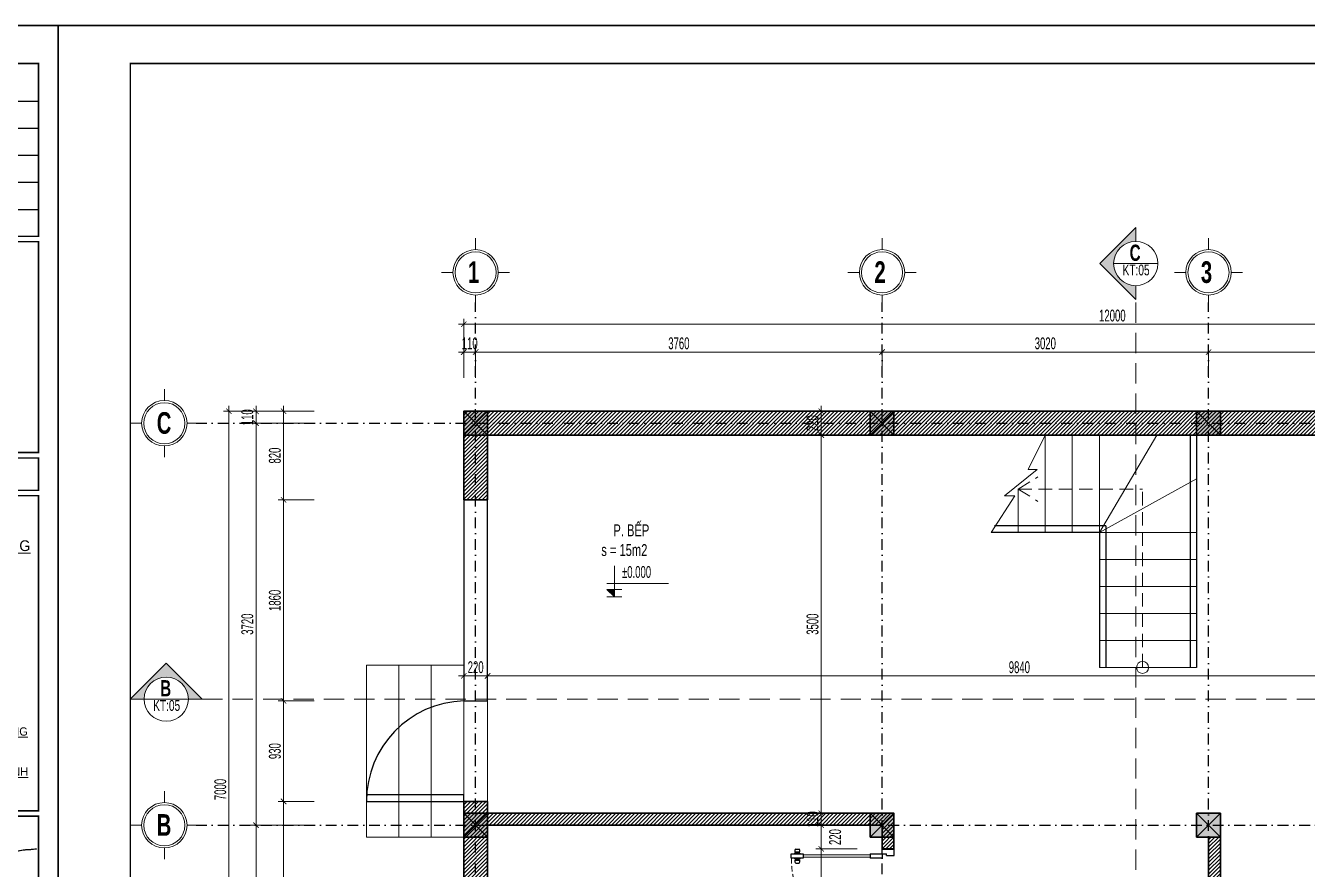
# Model space of a CAD drawing. Header units: inches. Extents: x 274208 to 641690, y -81912 to 129129.
# Drawn here: x 489819 to 501676, y 96259 to 104067 of the extents above; entities that cross this region are included whole.
import ezdxf
from ezdxf.enums import TextEntityAlignment as Align

# ---------------------------------------------------------------- set-up
doc = ezdxf.new("R2010")
doc.units = ezdxf.units.IN
doc.header["$MEASUREMENT"] = 0
doc.header["$PDMODE"] = 3
for name, pattern in [('$1$HIDDEN', [0.375, 0.25, -0.125]), ('DASHDOT', [1, 0.5, -0.25, 0, -0.25]), ('HIDDEN', [0.375, 0.25, -0.125])]:
    doc.linetypes.add(name, pattern=pattern)
for name, color, linetype, lineweight in [('01.Cut', 255, 'Continuous', 35), ('02.Thay', 145, 'Continuous', 20), ('03.Manh', 251, 'Continuous', 13), ('04.Khuat', 250, 'HIDDEN', 18), ('05.Text', 253, 'Continuous', 18), ('06.betong', 2, 'Continuous', 35), ('08.Dim', 156, 'Continuous', 15), ('09.Hatch', 250, 'Continuous', 5), ('11.Khung bo', 32, 'Continuous', 50), ('12.Khung', 36, 'Continuous', 25), ('12.Kinh', 158, 'Continuous', 9), ('DIM', 252, 'Continuous', 20), ('NN_KI HIEU', 22, 'Continuous', 18)]:
    doc.layers.add(name, color=color, linetype=linetype, lineweight=lineweight)
for name, color, linetype in [('07.Cua', 75, 'Continuous'), ('NET VUA', 143, 'Continuous'), ('text', 7, 'Continuous'), ('TRUC', 250, 'DASHDOT')]:
    doc.layers.add(name, color=color, linetype=linetype)
doc.layers.add('Tpl_Bound', color=1, linetype='Continuous', plot=False)
doc.styles.add('AVANTH', font='')
doc.styles.add('AVANTHB', font='')
doc.styles.add('TT5_Text Dim', font='hoatbif.shx', dxfattribs={"width": 0.6})
doc.styles.add('VnAvantH', font='')
doc.styles.get('AVANTH').set_extended_font_data('.VnAvantH')
doc.styles.get('AVANTHB').set_extended_font_data('.VnAvantH', bold=True)
doc.styles.get('VnAvantH').set_extended_font_data('.VnAvantH')
doc.dimstyles.new('TT5_Dim 1-50', dxfattribs={"dimscale": 50, "dimtxt": 2.2, "dimasz": 1, "dimexe": 1, "dimexo": 0.5, "dimgap": 0.5, "dimtad": 1, "dimdec": 0, "dimzin": 0, "dimdsep": 46, "dimtxsty": 'TT5_Text Dim', "dimblk": 'ARCHTICK', "dimcen": 0, "dimdle": 1, "dimclrd": 256, "dimclre": 256, "dimclrt": 1, "dimadec": 0, "dimazin": 0, "dimtfac": 0.015, "dimtdec": 0, "dimtix": 1, "dimtmove": 2, "dimatfit": 3, "dimldrblk": 'DOT', "dimfxl": 1, "dimtolj": 1, "dimtzin": 0, "dimlwd": -1, "dimlwe": -1, "dimarcsym": 1})

# ---------------------------------------------------------------- blocks, each defined once
blk = doc.blocks.new('100')
at = {"layer": '05.Text', "color": 1}
blk.add_arc((1901175, -931477), 3.2, 294.4268, 78.1554, dxfattribs=at)
for points, knots in [([(1899973, -931202), (1899967, -931200), (1899954, -931196), (1899938, -931203), (1899921, -931213), (1899904, -931232), (1899888, -931254), (1899873, -931280), (1899858, -931304), (1899845, -931331), (1899823, -931367), (1899803, -931414), (1899787, -931444), (1899771, -931483), (1899770, -931436), (1899785, -931413), (1899815, -931393), (1899836, -931391), (1899852, -931395), (1899861, -931406), (1899863, -931422), (1899859, -931447), (1899853, -931471), (1899843, -931498), (1899835, -931518), (1899808, -931572), (1899849, -931495), (1899866, -931465), (1899879, -931439), (1899894, -931428), (1899907, -931427), (1899911, -931438), (1899910, -931450), (1899905, -931465), (1899898, -931484), (1899890, -931509), (1899883, -931532), (1899866, -931581), (1899892, -931515), (1899904, -931486), (1899917, -931461), (1899934, -931439), (1899958, -931433), (1899972, -931447), (1899973, -931464), (1899969, -931478), (1899965, -931493), (1899957, -931508), (1899946, -931551), (1899963, -931503), (1899974, -931480), (1899983, -931445), (1900000, -931421), (1900020, -931411), (1900038, -931414), (1900044, -931426), (1900043, -931438), (1900042, -931451), (1900040, -931464), (1900037, -931478), (1900033, -931488), (1900029, -931500), (1900023, -931514), (1900006, -931554), (1900039, -931496), (1900053, -931468), (1900076, -931426), (1900096, -931405), (1900119, -931393), (1900136, -931407), (1900135, -931429), (1900129, -931452), (1900118, -931473), (1900113, -931491), (1900104, -931504), (1900098, -931513), (1900083, -931522), (1900083, -931497), (1900082, -931479), (1900087, -931447), (1900090, -931412), (1900108, -931364), (1900141, -931301), (1900188, -931216), (1900258, -931142), (1900329, -931084), (1900391, -931029), (1900463, -930996), (1900528, -930964), (1900585, -930952), (1900634, -930954), (1900661, -930993), (1900653, -931044), (1900623, -931100), (1900584, -931174), (1900522, -931236), (1900461, -931308), (1900391, -931375), (1900300, -931445), (1900213, -931523), (1900118, -931599), (1900022, -931665), (1899919, -931736), (1899859, -931775), (1899777, -931844), (1899852, -931830), (1899893, -931817), (1899948, -931795), (1900035, -931760), (1900144, -931709), (1900291, -931663), (1900444, -931614), (1900591, -931565), (1900725, -931540), (1900843, -931517), (1900958, -931495), (1901071, -931492), (1901141, -931484), (1901176, -931480)], [0, 0, 0, 0, 19.742736, 37.133711, 51.551109, 77.355177, 111.043228, 134.8749, 168.044937, 195.531963, 223.83206, 296.579604, 334.006538, 354.862187, 374.114917, 422.887411, 452.068937, 474.719362, 486.70833, 499.788035, 516.471079, 533.408581, 573.712401, 591.872122, 617.766461, 649.305708, 711.400313, 744.882204, 779.031282, 791.720508, 801.10504, 810.905666, 823.841208, 837.146436, 855.839349, 886.372303, 913.743024, 937.882632, 993.135332, 1012.578644, 1046.559001, 1074.358066, 1094.38071, 1111.558876, 1125.489315, 1142.037403, 1155.384571, 1170.812574, 1201.849995, 1226.568972, 1266.374313, 1298.841021, 1330.027806, 1350.1848, 1365.448368, 1376.030322, 1387.990701, 1400.504845, 1415.805625, 1427.557431, 1441.212789, 1450.201596, 1464.583471, 1494.495999, 1521.199494, 1587.987784, 1627.792367, 1655.66996, 1679.533207, 1692.164413, 1714.474488, 1740.036894, 1764.968925, 1782.60841, 1796.472323, 1809.830826, 1819.292283, 1836.233739, 1857.253702, 1884.806496, 1928.743175, 1964.457309, 2034.976788, 2144.109914, 2252.814524, 2339.891273, 2418.018128, 2499.388796, 2576.721957, 2632.226097, 2677.858721, 2710.777511, 2760.683591, 2822.385174, 2904.062327, 3008.271093, 3084.765208, 3187.609521, 3297.787944, 3427.826967, 3540.554364, 3658.919114, 3783.110455, 3891.383702, 3938.835148, 3988.246142, 4029.992376, 4088.279873, 4157.519033, 4314.85278, 4446.156677, 4620.795453, 4796.781347, 4910.081883, 5030.401018, 5157.390076, 5260.768552, 5368.159844, 5368.159844, 5368.159844, 5368.159844]), ([(1899807, -931830), (1899808, -931830), (1899809, -931830), (1899811, -931830), (1899812, -931830), (1899815, -931830), (1899816, -931830), (1899821, -931829), (1899824, -931829), (1899831, -931827), (1899835, -931827), (1899842, -931825), (1899845, -931825), (1899855, -931822), (1899860, -931821), (1899870, -931818), (1899875, -931816), (1899882, -931814), (1899884, -931813), (1899893, -931810), (1899900, -931807), (1899913, -931802), (1899920, -931800), (1899931, -931795), (1899935, -931793), (1899943, -931790), (1899946, -931789), (1899953, -931786), (1899956, -931785), (1899966, -931781), (1899972, -931778), (1899985, -931773), (1899991, -931771), (1900002, -931766), (1900006, -931765), (1900015, -931761), (1900019, -931759), (1900032, -931754), (1900040, -931750), (1900066, -931739), (1900083, -931731), (1900108, -931721), (1900116, -931717), (1900131, -931711), (1900137, -931709), (1900149, -931704), (1900154, -931702), (1900165, -931698), (1900170, -931696), (1900186, -931691), (1900197, -931687), (1900229, -931676), (1900250, -931670), (1900281, -931660), (1900290, -931657), (1900310, -931651), (1900319, -931647), (1900348, -931638), (1900367, -931632), (1900397, -931622), (1900407, -931619), (1900427, -931612), (1900437, -931609), (1900456, -931603), (1900465, -931600), (1900494, -931591), (1900513, -931584), (1900541, -931576), (1900550, -931573), (1900570, -931567), (1900581, -931565), (1900597, -931560), (1900603, -931559), (1900622, -931554), (1900634, -931551), (1900659, -931546), (1900671, -931544), (1900692, -931540), (1900701, -931538), (1900716, -931535), (1900723, -931534), (1900737, -931531), (1900744, -931530), (1900765, -931526), (1900779, -931523), (1900801, -931519), (1900809, -931518), (1900825, -931514), (1900833, -931513), (1900855, -931509), (1900870, -931506), (1900892, -931502), (1900900, -931501), (1900923, -931497), (1900939, -931494), (1900958, -931492), (1900962, -931492), (1900971, -931491), (1900975, -931490), (1900987, -931489), (1900995, -931489), (1901020, -931487), (1901037, -931486), (1901058, -931485), (1901063, -931485), (1901074, -931484), (1901080, -931484), (1901093, -931483), (1901099, -931482), (1901118, -931480), (1901130, -931479), (1901154, -931477), (1901165, -931475), (1901176, -931474)], [20.328887, 20.328887, 20.328887, 20.328887, 20.34966, 20.34966, 20.370433, 20.370433, 20.391207, 20.391207, 20.434161, 20.434161, 20.477115, 20.477115, 20.520069, 20.520069, 20.602897, 20.602897, 20.685725, 20.685725, 20.73073, 20.73073, 20.841809, 20.841809, 20.952889, 20.952889, 21.022543, 21.022543, 21.07671, 21.07671, 21.130876, 21.130876, 21.239209, 21.239209, 21.346164, 21.346164, 21.41774, 21.41774, 21.489317, 21.489317, 21.632469, 21.632469, 21.918775, 21.918775, 22.055033, 22.055033, 22.161922, 22.161922, 22.248189, 22.248189, 22.334455, 22.334455, 22.506988, 22.506988, 22.852054, 22.852054, 23.007369, 23.007369, 23.162684, 23.162684, 23.473314, 23.473314, 23.645655, 23.645655, 23.799507, 23.799507, 23.953358, 23.953358, 24.261061, 24.261061, 24.408804, 24.408804, 24.575973, 24.575973, 24.672801, 24.672801, 24.866458, 24.866458, 25.060115, 25.060115, 25.196763, 25.196763, 25.305273, 25.305273, 25.413783, 25.413783, 25.630804, 25.630804, 25.76457, 25.76457, 25.881574, 25.881574, 26.112213, 26.112213, 26.23287, 26.23287, 26.474182, 26.474182, 26.537592, 26.537592, 26.601002, 26.601002, 26.727823, 26.727823, 26.981464, 26.981464, 27.056988, 27.056988, 27.154575, 27.154575, 27.252161, 27.252161, 27.447334, 27.447334, 27.617006, 27.617006, 27.617006, 27.617006])]:
    blk.add_open_spline(points, degree=3, knots=knots, dxfattribs=at)
at = {"layer": '11.Khung bo', "const_width": 26.7}
for points in [[(1860913, -945240), (1860913, -916940), (1896063, -916940), (1896063, -945240)], [(1896213, -920140), (1896213, -916940), (1901213, -916940), (1901213, -920140)], [(1896213, -924140), (1901213, -924140), (1901213, -920240), (1896213, -920240)], [(1896213, -924840), (1901213, -924840), (1901213, -924240), (1896213, -924240)], [(1896213, -930771), (1901213, -930771), (1901213, -924940), (1896213, -924940)], [(1896213, -937871), (1901213, -937871), (1901213, -930871), (1896213, -930871)]]:
    blk.add_lwpolyline(points, close=True, dxfattribs=at)
at = {"layer": '12.Khung'}
for p, q in [((1896213, -917640), (1901213, -917640)), ((1896213, -918140), (1901213, -918140)), ((1896213, -918640), (1901213, -918640)), ((1896213, -919140), (1901213, -919140)), ((1896213, -919640), (1901213, -919640))]:
    blk.add_line(p, q, dxfattribs=at)
at = {"layer": '12.Khung', "color": 1}
blk.add_lwpolyline([(1901579, -945940), (1901579, -916240), (1859580, -916240), (1859580, -945940)], close=True, dxfattribs=at)
at = {"layer": '05.Text', "style": 'VnAvantH'}
for s, height, p in [('%%Uc«ng ty cp thiÕt kÕ vµ thi c«ng', 198, (1898711, -925964)), ('%%U®Þa chØ: sè 15 ngâ 49 - huúnh thóc kh¸ng', 152.46, (1898739, -929380)), ('%%Uvpgd : sè 174 - nguyÔn tu©n - nh©n chÝnh', 152.46, (1898739, -930122))]:
    blk.add_text(s, height=height, dxfattribs=at).set_placement(p, align=Align.CENTER)
blk = doc.blocks.new('\xad3yjrtuktyl')
at = {"layer": '06.betong'}
blk.add_hatch(color=0, dxfattribs=at).paths.add_polyline_path([(-110, -110), (110, -110), (110, 110), (-110, 110)])
at = {"layer": '06.betong', "color": 0}
for p, q in [((-110, 110), (110, -110)), ((-110, -110), (110, 110))]:
    blk.add_line(p, q, dxfattribs=at)
blk.add_lwpolyline([(-110, -110), (110, -110), (110, 110), (-110, 110)], close=True, dxfattribs=at)
blk = doc.blocks.new('CUA D110920')
at = {"layer": '04.Khuat', "ltscale": 200}
blk.add_arc((775005, 2440214), 786, 178.8471, 273.8745, dxfattribs=at)
at = {"layer": '12.Kinh'}
for p, q in [((774948, 2440260), (774328, 2440260)), ((774948, 2440239), (774328, 2440239))]:
    blk.add_line(p, q, dxfattribs=at)
at = {"layer": 'NET VUA'}
for p, q in [((774256, 2440274), (774245, 2440272)), ((774245, 2440272), (774245, 2440269)), ((774251, 2440289), (774297, 2440289)), ((774256, 2440277), (774293, 2440277)), ((774256, 2440277), (774256, 2440274)), ((774258, 2440289), (774258, 2440277)), ((774259, 2440314), (774290, 2440314)), ((774290, 2440289), (774290, 2440277)), ((774293, 2440277), (774293, 2440274)), ((774293, 2440274), (774304, 2440272)), ((774304, 2440272), (774304, 2440269)), ((774328, 2440269), (774328, 2440229)), ((774948, 2440269), (774948, 2440229)), ((775058, 2440269), (775058, 2440314)), ((775058, 2440314), (775168, 2440314)), ((775058, 2440269), (775098, 2440269)), ((775098, 2440254), (775098, 2440269)), ((775098, 2440254), (775168, 2440254)), ((775168, 2440254), (775168, 2440314)), ((774245, 2440227), (774245, 2440229)), ((774256, 2440225), (774245, 2440227)), ((774251, 2440210), (774297, 2440210)), ((774256, 2440222), (774256, 2440225)), ((774256, 2440222), (774293, 2440222)), ((774258, 2440210), (774258, 2440222)), ((774259, 2440184), (774290, 2440184)), ((774290, 2440210), (774290, 2440222)), ((774293, 2440225), (774304, 2440227)), ((774293, 2440222), (774293, 2440225)), ((774304, 2440227), (774304, 2440229)), ((775058, 2439429), (775058, 2439384)), ((775058, 2439429), (775098, 2439429)), ((775098, 2439444), (775168, 2439444)), ((775098, 2439444), (775098, 2439429)), ((775168, 2439444), (775168, 2439384)), ((775058, 2439384), (775168, 2439384))]:
    blk.add_line(p, q, dxfattribs=at)
for points in [[(774328, 2440229), (774218, 2440229), (774218, 2440269), (774328, 2440269)], [(774948, 2440269), (775058, 2440269), (775058, 2440229), (774948, 2440229)]]:
    blk.add_lwpolyline(points, dxfattribs=at)
for centre, start, end in [((774274, 2440296), 130.0176, 196.133), ((774274, 2440296), 343.867, 49.9824), ((774274, 2440203), 163.867, 229.9824), ((774274, 2440203), 310.0176, 16.133)]:
    blk.add_arc(centre, 24, start, end, dxfattribs=at)
blk = doc.blocks.new('_ARCHTICK')
at = {"color": 0, "linetype": 'ByBlock', "const_width": 0.15}
blk.add_lwpolyline([(-0.5, -0.5), (0.5, 0.5)], dxfattribs=at)
blk = doc.blocks.new('*D409')
at = {"layer": '08.Dim', "transparency": 16777216}
for p, q in [((493872, 101046), (493822, 101046)), ((493872, 100806), (493872, 101096)), ((493872, 101046), (493982, 101046)), ((493982, 100806), (493982, 101096)), ((493982, 101046), (494032, 101046))]:
    blk.add_line(p, q, dxfattribs=at)
at = {"layer": 'Defpoints', "color": 0, "transparency": 16777216}
for p in [(493982, 101046), (493872, 100781), (493982, 100781)]:
    blk.add_point(p, dxfattribs=at)
at = {"layer": '08.Dim', "transparency": 16777216, "xscale": 50, "yscale": 50, "zscale": 50}
blk.add_blockref('_ARCHTICK', (493872, 101046), dxfattribs=at)
at = {"layer": '08.Dim', "transparency": 16777216, "xscale": 50, "yscale": 50, "zscale": 50, "rotation": 180}
blk.add_blockref('_ARCHTICK', (493982, 101046), dxfattribs=at)
at = {"layer": '08.Dim', "color": 1, "transparency": 16777216, "insert": (493927, 101126), "char_height": 110, "attachment_point": 5, "style": 'TT5_Text Dim'}
blk.add_mtext('\\A1;110', dxfattribs=at)
blk = doc.blocks.new('_DOT')
at = {"color": 1, "linetype": 'ByBlock'}
blk.add_line((-0.5, 0), (-1, 0), dxfattribs=at)
at = {"color": 1, "linetype": 'ByBlock', "const_width": 0.5}
blk.add_lwpolyline([(-0.25, 0, 1), (0.25, 0, 1)], format="xyb", close=True, dxfattribs=at)
blk = doc.blocks.new('*D410')
at = {"layer": '08.Dim', "transparency": 16777216}
for p, q in [((493932, 101046), (497792, 101046)), ((493982, 100806), (493982, 101096)), ((497742, 100806), (497742, 101096))]:
    blk.add_line(p, q, dxfattribs=at)
at = {"layer": 'Defpoints', "color": 0, "transparency": 16777216}
for p in [(497742, 101046), (493982, 100781), (497742, 100781)]:
    blk.add_point(p, dxfattribs=at)
at = {"layer": '08.Dim', "transparency": 16777216, "xscale": 50, "yscale": 50, "zscale": 50, "rotation": 180}
blk.add_blockref('_ARCHTICK', (493982, 101046), dxfattribs=at)
at = {"layer": '08.Dim', "transparency": 16777216, "xscale": 50, "yscale": 50, "zscale": 50}
blk.add_blockref('_ARCHTICK', (497742, 101046), dxfattribs=at)
at = {"layer": '08.Dim', "color": 1, "transparency": 16777216, "insert": (495862, 101126), "char_height": 110, "attachment_point": 5, "style": 'TT5_Text Dim'}
blk.add_mtext('\\A1;3760', dxfattribs=at)
blk = doc.blocks.new('*D411')
at = {"layer": '08.Dim', "transparency": 16777216}
for p, q in [((497692, 101046), (500812, 101046)), ((497742, 100806), (497742, 101096)), ((500762, 100806), (500762, 101096))]:
    blk.add_line(p, q, dxfattribs=at)
at = {"layer": 'Defpoints', "color": 0, "transparency": 16777216}
for p in [(500762, 101046), (497742, 100781), (500762, 100781)]:
    blk.add_point(p, dxfattribs=at)
at = {"layer": '08.Dim', "transparency": 16777216, "xscale": 50, "yscale": 50, "zscale": 50, "rotation": 180}
blk.add_blockref('_ARCHTICK', (497742, 101046), dxfattribs=at)
at = {"layer": '08.Dim', "transparency": 16777216, "xscale": 50, "yscale": 50, "zscale": 50}
blk.add_blockref('_ARCHTICK', (500762, 101046), dxfattribs=at)
at = {"layer": '08.Dim', "color": 1, "transparency": 16777216, "insert": (499252, 101126), "char_height": 110, "attachment_point": 5, "style": 'TT5_Text Dim'}
blk.add_mtext('\\A1;3020', dxfattribs=at)
blk = doc.blocks.new('*D412')
at = {"layer": '08.Dim', "transparency": 16777216}
for p, q in [((500712, 101046), (505312, 101046)), ((500762, 100806), (500762, 101096)), ((505262, 100806), (505262, 101096))]:
    blk.add_line(p, q, dxfattribs=at)
at = {"layer": 'Defpoints', "color": 0, "transparency": 16777216}
for p in [(505262, 101046), (500762, 100781), (505262, 100781)]:
    blk.add_point(p, dxfattribs=at)
at = {"layer": '08.Dim', "transparency": 16777216, "xscale": 50, "yscale": 50, "zscale": 50, "rotation": 180}
blk.add_blockref('_ARCHTICK', (500762, 101046), dxfattribs=at)
at = {"layer": '08.Dim', "transparency": 16777216, "xscale": 50, "yscale": 50, "zscale": 50}
blk.add_blockref('_ARCHTICK', (505262, 101046), dxfattribs=at)
at = {"layer": '08.Dim', "color": 1, "transparency": 16777216, "insert": (503012, 101126), "char_height": 110, "attachment_point": 5, "style": 'TT5_Text Dim'}
blk.add_mtext('\\A1;4500', dxfattribs=at)
blk = doc.blocks.new('*D414')
at = {"layer": '08.Dim', "transparency": 16777216}
for p, q in [((493822, 101303), (505922, 101303)), ((493872, 100806), (493872, 101353)), ((505872, 100806), (505872, 101353))]:
    blk.add_line(p, q, dxfattribs=at)
at = {"layer": 'Defpoints', "color": 0, "transparency": 16777216}
for p in [(505872, 101303), (493872, 100781), (505872, 100781)]:
    blk.add_point(p, dxfattribs=at)
at = {"layer": '08.Dim', "transparency": 16777216, "xscale": 50, "yscale": 50, "zscale": 50, "rotation": 180}
blk.add_blockref('_ARCHTICK', (493872, 101303), dxfattribs=at)
at = {"layer": '08.Dim', "transparency": 16777216, "xscale": 50, "yscale": 50, "zscale": 50}
blk.add_blockref('_ARCHTICK', (505872, 101303), dxfattribs=at)
at = {"layer": '08.Dim', "color": 1, "transparency": 16777216, "insert": (499872, 101383), "char_height": 110, "attachment_point": 5, "style": 'TT5_Text Dim'}
blk.add_mtext('\\A1;12000', dxfattribs=at)
blk = doc.blocks.new('*D415')
at = {"layer": '08.Dim', "transparency": 16777216}
for p, q in [((492489, 100498), (492155, 100498)), ((492205, 100548), (492205, 99628)), ((492489, 99678), (492155, 99678))]:
    blk.add_line(p, q, dxfattribs=at)
at = {"layer": 'Defpoints', "color": 0, "transparency": 16777216}
for p in [(492514, 100498), (492205, 99678), (492514, 99678)]:
    blk.add_point(p, dxfattribs=at)
at = {"layer": '08.Dim', "transparency": 16777216, "xscale": 50, "yscale": 50, "zscale": 50}
for p, rotation in [((492205, 100498), 90), ((492205, 99678), 270)]:
    blk.add_blockref('_ARCHTICK', p, dxfattribs=dict(at, rotation=rotation))
at = {"layer": '08.Dim', "color": 1, "transparency": 16777216, "insert": (492125, 100088), "char_height": 110, "attachment_point": 5, "rotation": 90, "style": 'TT5_Text Dim'}
blk.add_mtext('\\A1;820', dxfattribs=at)
blk = doc.blocks.new('*D416')
at = {"layer": '08.Dim', "transparency": 16777216}
for p, q in [((492205, 99728), (492205, 97768)), ((492489, 99678), (492155, 99678)), ((492489, 97818), (492155, 97818))]:
    blk.add_line(p, q, dxfattribs=at)
at = {"layer": 'Defpoints', "color": 0, "transparency": 16777216}
for p in [(492514, 99678), (492205, 97818), (492514, 97818)]:
    blk.add_point(p, dxfattribs=at)
at = {"layer": '08.Dim', "transparency": 16777216, "xscale": 50, "yscale": 50, "zscale": 50}
for p, rotation in [((492205, 99678), 90), ((492205, 97818), 270)]:
    blk.add_blockref('_ARCHTICK', p, dxfattribs=dict(at, rotation=rotation))
at = {"layer": '08.Dim', "color": 1, "transparency": 16777216, "insert": (492125, 98748), "char_height": 110, "attachment_point": 5, "rotation": 90, "style": 'TT5_Text Dim'}
blk.add_mtext('\\A1;1860', dxfattribs=at)
blk = doc.blocks.new('*D417')
at = {"layer": '08.Dim', "transparency": 16777216}
for p, q in [((492205, 97868), (492205, 96838)), ((492489, 97818), (492155, 97818)), ((492489, 96888), (492155, 96888))]:
    blk.add_line(p, q, dxfattribs=at)
at = {"layer": 'Defpoints', "color": 0, "transparency": 16777216}
for p in [(492514, 97818), (492205, 96888), (492514, 96888)]:
    blk.add_point(p, dxfattribs=at)
at = {"layer": '08.Dim', "transparency": 16777216, "xscale": 50, "yscale": 50, "zscale": 50}
for p, rotation in [((492205, 97818), 90), ((492205, 96888), 270)]:
    blk.add_blockref('_ARCHTICK', p, dxfattribs=dict(at, rotation=rotation))
at = {"layer": '08.Dim', "color": 1, "transparency": 16777216, "insert": (492125, 97353), "char_height": 110, "attachment_point": 5, "rotation": 90, "style": 'TT5_Text Dim'}
blk.add_mtext('\\A1;930', dxfattribs=at)
blk = doc.blocks.new('*D418')
at = {"layer": '08.Dim', "transparency": 16777216}
for p, q in [((492489, 96888), (492155, 96888)), ((492205, 96938), (492205, 93448)), ((492489, 93498), (492155, 93498))]:
    blk.add_line(p, q, dxfattribs=at)
at = {"layer": 'Defpoints', "color": 0, "transparency": 16777216}
for p in [(492514, 96888), (492205, 93498), (492514, 93498)]:
    blk.add_point(p, dxfattribs=at)
at = {"layer": '08.Dim', "transparency": 16777216, "xscale": 50, "yscale": 50, "zscale": 50}
for p, rotation in [((492205, 96888), 90), ((492205, 93498), 270)]:
    blk.add_blockref('_ARCHTICK', p, dxfattribs=dict(at, rotation=rotation))
at = {"layer": '08.Dim', "color": 1, "transparency": 16777216, "insert": (492125, 95193), "char_height": 110, "attachment_point": 5, "rotation": 90, "style": 'TT5_Text Dim'}
blk.add_mtext('\\A1;3390', dxfattribs=at)
blk = doc.blocks.new('*D419')
at = {"layer": '08.Dim', "transparency": 16777216}
for p, q in [((492489, 100498), (491900, 100498)), ((491950, 100498), (491950, 100548)), ((491950, 100498), (491950, 100388)), ((492489, 100388), (491900, 100388)), ((491950, 100388), (491950, 100338))]:
    blk.add_line(p, q, dxfattribs=at)
at = {"layer": 'Defpoints', "color": 0, "transparency": 16777216}
for p in [(492514, 100498), (491950, 100388), (492514, 100388)]:
    blk.add_point(p, dxfattribs=at)
at = {"layer": '08.Dim', "transparency": 16777216, "xscale": 50, "yscale": 50, "zscale": 50}
for p, rotation in [((491950, 100498), 270), ((491950, 100388), 90)]:
    blk.add_blockref('_ARCHTICK', p, dxfattribs=dict(at, rotation=rotation))
at = {"layer": '08.Dim', "color": 1, "transparency": 16777216, "insert": (491870, 100443), "char_height": 110, "attachment_point": 5, "rotation": 90, "style": 'TT5_Text Dim'}
blk.add_mtext('\\A1;110', dxfattribs=at)
blk = doc.blocks.new('*D420')
at = {"layer": '08.Dim', "transparency": 16777216}
for p, q in [((491950, 100438), (491950, 96618)), ((492489, 100388), (491900, 100388)), ((492489, 96668), (491900, 96668))]:
    blk.add_line(p, q, dxfattribs=at)
at = {"layer": 'Defpoints', "color": 0, "transparency": 16777216}
for p in [(492514, 100388), (491950, 96668), (492514, 96668)]:
    blk.add_point(p, dxfattribs=at)
at = {"layer": '08.Dim', "transparency": 16777216, "xscale": 50, "yscale": 50, "zscale": 50}
for p, rotation in [((491950, 100388), 90), ((491950, 96668), 270)]:
    blk.add_blockref('_ARCHTICK', p, dxfattribs=dict(at, rotation=rotation))
at = {"layer": '08.Dim', "color": 1, "transparency": 16777216, "insert": (491870, 98528), "char_height": 110, "attachment_point": 5, "rotation": 90, "style": 'TT5_Text Dim'}
blk.add_mtext('\\A1;3720', dxfattribs=at)
blk = doc.blocks.new('*D421')
at = {"layer": '08.Dim', "transparency": 16777216}
for p, q in [((492489, 96668), (491900, 96668)), ((491950, 96718), (491950, 93558)), ((492489, 93608), (491900, 93608))]:
    blk.add_line(p, q, dxfattribs=at)
at = {"layer": 'Defpoints', "color": 0, "transparency": 16777216}
for p in [(492514, 96668), (491950, 93608), (492514, 93608)]:
    blk.add_point(p, dxfattribs=at)
at = {"layer": '08.Dim', "transparency": 16777216, "xscale": 50, "yscale": 50, "zscale": 50}
for p, rotation in [((491950, 96668), 90), ((491950, 93608), 270)]:
    blk.add_blockref('_ARCHTICK', p, dxfattribs=dict(at, rotation=rotation))
at = {"layer": '08.Dim', "color": 1, "transparency": 16777216, "insert": (491870, 95138), "char_height": 110, "attachment_point": 5, "rotation": 90, "style": 'TT5_Text Dim'}
blk.add_mtext('\\A1;3060', dxfattribs=at)
blk = doc.blocks.new('*D423')
at = {"layer": '08.Dim', "transparency": 16777216}
for p, q in [((492489, 100498), (491650, 100498)), ((491700, 100548), (491700, 93448)), ((492489, 93498), (491650, 93498))]:
    blk.add_line(p, q, dxfattribs=at)
at = {"layer": 'Defpoints', "color": 0, "transparency": 16777216}
for p in [(492514, 100498), (491700, 93498), (492514, 93498)]:
    blk.add_point(p, dxfattribs=at)
at = {"layer": '08.Dim', "transparency": 16777216, "xscale": 50, "yscale": 50, "zscale": 50}
for p, rotation in [((491700, 100498), 90), ((491700, 93498), 270)]:
    blk.add_blockref('_ARCHTICK', p, dxfattribs=dict(at, rotation=rotation))
at = {"layer": '08.Dim', "color": 1, "transparency": 16777216, "insert": (491620, 96998), "char_height": 110, "attachment_point": 5, "rotation": 90, "style": 'TT5_Text Dim'}
blk.add_mtext('\\A1;7000', dxfattribs=at)
blk = doc.blocks.new('DANHTRUC')
for p, q in [((980383, -947347), (980383, -947137)), ((979963, -947767), (979753, -947767)), ((980803, -947767), (981013, -947767)), ((980383, -948187), (980383, -948397))]:
    blk.add_line(p, q)
for radius in [420, 380]:
    blk.add_circle((980383, -947767), radius)
blk = doc.blocks.new('A$C4E7C6F34')
at = {"layer": 'DIM'}
blk.add_hatch(color=256, dxfattribs=at).paths.add_polyline_path([(-38, 0), (-38, 138), (-178, 138)])
for p, q in [((-38, 576), (-38, 0)), ((964, 248), (-178, 248)), ((-178, 138), (101, 138)), ((-178, 138), (-38, 0)), ((-178, 0), (101, 0))]:
    blk.add_line(p, q, dxfattribs=at)
at = {"layer": 'text', "style": 'TT5_Text Dim', "flags": 8}
blk.add_attdef('%%P0.000', text='', height=220, dxfattribs=at).set_placement((102, 461), align=Align.MIDDLE_LEFT)
blk = doc.blocks.new('*D511')
at = {"layer": '08.Dim', "transparency": 16777216}
for p, q in [((497511, 100498), (497129, 100498)), ((497179, 100548), (497179, 100228)), ((497511, 100278), (497129, 100278))]:
    blk.add_line(p, q, dxfattribs=at)
at = {"layer": 'Defpoints', "color": 0, "transparency": 16777216}
for p in [(497536, 100498), (497179, 100278), (497536, 100278)]:
    blk.add_point(p, dxfattribs=at)
at = {"layer": '08.Dim', "transparency": 16777216, "xscale": 50, "yscale": 50, "zscale": 50}
for p, rotation in [((497179, 100498), 90), ((497179, 100278), 270)]:
    blk.add_blockref('_ARCHTICK', p, dxfattribs=dict(at, rotation=rotation))
at = {"layer": '08.Dim', "color": 1, "transparency": 16777216, "insert": (497099, 100388), "char_height": 110, "attachment_point": 5, "rotation": 90, "style": 'TT5_Text Dim'}
blk.add_mtext('\\A1;220', dxfattribs=at)
blk = doc.blocks.new('*D512')
at = {"layer": '08.Dim', "transparency": 16777216}
for p, q in [((497179, 100328), (497179, 96728)), ((497511, 100278), (497129, 100278)), ((497511, 96778), (497129, 96778))]:
    blk.add_line(p, q, dxfattribs=at)
at = {"layer": 'Defpoints', "color": 0, "transparency": 16777216}
for p in [(497536, 100278), (497179, 96778), (497536, 96778)]:
    blk.add_point(p, dxfattribs=at)
at = {"layer": '08.Dim', "transparency": 16777216, "xscale": 50, "yscale": 50, "zscale": 50}
for p, rotation in [((497179, 100278), 90), ((497179, 96778), 270)]:
    blk.add_blockref('_ARCHTICK', p, dxfattribs=dict(at, rotation=rotation))
at = {"layer": '08.Dim', "color": 1, "transparency": 16777216, "insert": (497099, 98528), "char_height": 110, "attachment_point": 5, "rotation": 90, "style": 'TT5_Text Dim'}
blk.add_mtext('\\A1;3500', dxfattribs=at)
blk = doc.blocks.new('*D513')
at = {"layer": '08.Dim', "transparency": 16777216}
for p, q in [((497511, 96778), (497129, 96778)), ((497179, 96778), (497179, 96828)), ((497179, 96778), (497179, 96668)), ((497511, 96668), (497129, 96668)), ((497179, 96668), (497179, 96618))]:
    blk.add_line(p, q, dxfattribs=at)
at = {"layer": 'Defpoints', "color": 0, "transparency": 16777216}
for p in [(497536, 96778), (497179, 96668), (497536, 96668)]:
    blk.add_point(p, dxfattribs=at)
at = {"layer": '08.Dim', "transparency": 16777216, "xscale": 50, "yscale": 50, "zscale": 50}
for p, rotation in [((497179, 96778), 270), ((497179, 96668), 90)]:
    blk.add_blockref('_ARCHTICK', p, dxfattribs=dict(at, rotation=rotation))
at = {"layer": '08.Dim', "color": 1, "transparency": 16777216, "insert": (497099, 96723), "char_height": 110, "attachment_point": 5, "rotation": 90, "style": 'TT5_Text Dim'}
blk.add_mtext('\\A1;110', dxfattribs=at)
blk = doc.blocks.new('*D514')
at = {"layer": '08.Dim', "transparency": 16777216}
for p, q in [((497511, 96668), (497129, 96668)), ((497179, 96718), (497179, 96398)), ((497511, 96448), (497129, 96448))]:
    blk.add_line(p, q, dxfattribs=at)
at = {"layer": 'Defpoints', "color": 0, "transparency": 16777216}
for p in [(497536, 96668), (497179, 96448), (497536, 96448)]:
    blk.add_point(p, dxfattribs=at)
at = {"layer": '08.Dim', "transparency": 16777216, "xscale": 50, "yscale": 50, "zscale": 50}
for p, rotation in [((497179, 96668), 90), ((497179, 96448), 270)]:
    blk.add_blockref('_ARCHTICK', p, dxfattribs=dict(at, rotation=rotation))
at = {"layer": '08.Dim', "color": 1, "transparency": 16777216, "insert": (497308, 96558), "char_height": 110, "attachment_point": 5, "rotation": 90, "style": 'TT5_Text Dim'}
blk.add_mtext('\\A1;220', dxfattribs=at)
blk = doc.blocks.new('*D515')
at = {"layer": '08.Dim', "transparency": 16777216}
for p, q in [((497511, 96448), (497129, 96448)), ((497179, 96498), (497179, 95468)), ((497511, 95518), (497129, 95518))]:
    blk.add_line(p, q, dxfattribs=at)
at = {"layer": 'Defpoints', "color": 0, "transparency": 16777216}
for p in [(497536, 96448), (497179, 95518), (497536, 95518)]:
    blk.add_point(p, dxfattribs=at)
at = {"layer": '08.Dim', "transparency": 16777216, "xscale": 50, "yscale": 50, "zscale": 50}
for p, rotation in [((497179, 96448), 90), ((497179, 95518), 270)]:
    blk.add_blockref('_ARCHTICK', p, dxfattribs=dict(at, rotation=rotation))
at = {"layer": '08.Dim', "color": 1, "transparency": 16777216, "insert": (497099, 95983), "char_height": 110, "attachment_point": 5, "rotation": 90, "style": 'TT5_Text Dim'}
blk.add_mtext('\\A1;930', dxfattribs=at)
blk = doc.blocks.new('*D518')
at = {"layer": '08.Dim', "transparency": 16777216}
for p, q in [((493872, 98336), (493872, 97999)), ((494092, 98336), (494092, 97999)), ((493822, 98049), (494142, 98049))]:
    blk.add_line(p, q, dxfattribs=at)
at = {"layer": 'Defpoints', "color": 0, "transparency": 16777216}
for p in [(493872, 98361), (494092, 98361), (494092, 98049)]:
    blk.add_point(p, dxfattribs=at)
at = {"layer": '08.Dim', "transparency": 16777216, "xscale": 50, "yscale": 50, "zscale": 50, "rotation": 180}
blk.add_blockref('_ARCHTICK', (493872, 98049), dxfattribs=at)
at = {"layer": '08.Dim', "transparency": 16777216, "xscale": 50, "yscale": 50, "zscale": 50}
blk.add_blockref('_ARCHTICK', (494092, 98049), dxfattribs=at)
at = {"layer": '08.Dim', "color": 1, "transparency": 16777216, "insert": (493982, 98129), "char_height": 110, "attachment_point": 5, "style": 'TT5_Text Dim'}
blk.add_mtext('\\A1;220', dxfattribs=at)
blk = doc.blocks.new('*D519')
at = {"layer": '08.Dim', "transparency": 16777216}
for p, q in [((494092, 98336), (494092, 97999)), ((503932, 98336), (503932, 97999)), ((494042, 98049), (503982, 98049))]:
    blk.add_line(p, q, dxfattribs=at)
at = {"layer": 'Defpoints', "color": 0, "transparency": 16777216}
for p in [(494092, 98361), (503932, 98361), (503932, 98049)]:
    blk.add_point(p, dxfattribs=at)
at = {"layer": '08.Dim', "transparency": 16777216, "xscale": 50, "yscale": 50, "zscale": 50, "rotation": 180}
blk.add_blockref('_ARCHTICK', (494092, 98049), dxfattribs=at)
at = {"layer": '08.Dim', "transparency": 16777216, "xscale": 50, "yscale": 50, "zscale": 50}
blk.add_blockref('_ARCHTICK', (503932, 98049), dxfattribs=at)
at = {"layer": '08.Dim', "color": 1, "transparency": 16777216, "insert": (499012, 98129), "char_height": 110, "attachment_point": 5, "style": 'TT5_Text Dim'}
blk.add_mtext('\\A1;9840', dxfattribs=at)

msp = doc.modelspace()

# ---------------------------------------------------------------- hatches: boundary and pattern name
at = {"layer": '09.Hatch'}
for points in [[(500088.3, 102069.1), (500088.3, 102197.3), (499755.6, 101864.6), (500088.3, 101531.9), (500088.3, 101660.1, -0.4142136), (499883.7, 101864.6, -0.4142136)], [(491324.6, 97834.6), (491452.7, 97834.6), (491120.1, 98167.3), (490787.4, 97834.6), (490915.5, 97834.6, -0.4142136), (491120.1, 98039.2, -0.4142136)]]:
    msp.add_hatch(color=256, dxfattribs=at).paths.add_polyline_path(points)
h = msp.add_hatch(dxfattribs=at)
h.set_pattern_fill('ANSI31', color=256, scale=200)
h.set_pattern_definition([(45, (493871.775, 93497.585), (-17.67767, 17.67767), [])])
h.paths.add_polyline_path([(493871.8, 100497.6), (493871.8, 99677.6), (494091.8, 99677.6), (494091.8, 100277.6), (497631.8, 100277.6), (503931.8, 100277.6), (503931.8, 100027.6), (504151.8, 100027.6), (504151.8, 100277.6), (505151.8, 100277.6), (505871.8, 100277.6), (505871.8, 100497.6), (497631.8, 100497.6)])
h.paths.add_polyline_path([(494091.8, 96667.6), (497741.8, 96667.6), (497741.8, 96447.6), (497851.8, 96447.6), (497851.8, 96777.6), (494091.8, 96777.6), (494091.8, 96887.6), (493871.8, 96887.6), (493871.8, 93497.6), (495691.8, 93497.6), (495691.8, 93717.6), (494091.8, 93717.6)])
h.paths.add_polyline_path([(497741.8, 93717.6), (496991.8, 93717.6), (496991.8, 93497.6), (498851.8, 93497.6), (498851.8, 93717.6), (497851.8, 93717.6), (497851.8, 95017.6), (499851.8, 95017.6), (499851.8, 95127.6), (497851.8, 95127.6), (497851.8, 95517.6), (497741.8, 95517.6)])
h.paths.add_polyline_path([(501411.8, 93497.6), (501411.8, 93717.6), (500871.8, 93717.6), (500871.8, 96557.6), (500761.8, 96557.6), (500761.8, 95127.6), (500651.8, 95127.6), (500651.8, 95017.6), (500761.8, 95017.6), (500761.8, 93717.6), (499451.8, 93717.6), (499451.8, 93497.6)])
h.paths.add_polyline_path([(505371.8, 93497.6), (506171.8, 93497.6), (506171.8, 93717.6), (505371.8, 93717.6), (505371.8, 94447.6), (505151.8, 94447.6), (505151.8, 93717.6), (504611.8, 93717.6), (504611.8, 93497.6)])
h.paths.add_polyline_path([(505151.8, 96557.6), (505151.8, 96047.6), (505371.8, 96047.6), (505371.8, 96777.6), (504151.8, 96777.6), (504151.8, 97027.6), (503931.8, 97027.6), (503931.8, 96557.6)])

# ---------------------------------------------------------------- linework, layer by layer
at = {"layer": '01.Cut'}
for p, q in [((497631.8, 100277.6), (494091.8, 100277.6)), ((494091.8, 100277.6), (494091.8, 99677.6)), ((494091.8, 99677.6), (493871.8, 99677.6)), ((494091.8, 96887.6), (493871.8, 96887.6)), ((494091.8, 96887.6), (494091.8, 96777.6)), ((494091.8, 96777.6), (497851.8, 96777.6)), ((497851.8, 96777.6), (497851.8, 96447.6)), ((494091.8, 96667.6), (494091.8, 93717.6)), ((494091.8, 96667.6), (497741.8, 96667.6)), ((497741.8, 96667.6), (497741.8, 96447.6)), ((500761.8, 96557.6), (500761.8, 95127.6)), ((500871.8, 96557.6), (500761.8, 96557.6)), ((500871.8, 96557.6), (500871.8, 93717.6)), ((497851.8, 96447.6), (497741.8, 96447.6))]:
    msp.add_line(p, q, dxfattribs=at)
for points in [[(497631.8, 100497.6), (493871.8, 100497.6), (493871.8, 99677.6)], [(505871.8, 100277.6), (505871.8, 100497.6), (497631.8, 100497.6)], [(505151.8, 100277.6), (505151.8, 100277.6), (504151.8, 100277.6), (504151.8, 100027.6), (503931.8, 100027.6), (503931.8, 100277.6), (497631.8, 100277.6)], [(493871.8, 96887.6), (493871.8, 93497.6), (495691.8, 93497.6)]]:
    msp.add_lwpolyline(points, dxfattribs=at)
at = {"layer": '02.Thay'}
for p, q in [((499755.6, 101864.6), (500088.3, 102197.3)), ((500088.3, 102069.1), (500088.3, 102197.3)), ((499755.6, 101864.6), (500088.3, 101531.9)), ((500292.8, 101864.6), (499883.7, 101864.6)), ((500088.3, 101531.9), (500088.3, 101660.1)), ((499093.1, 99960.2), (499251.8, 100277.6)), ((499175.2, 99960.2), (498873.1, 99716.1)), ((499093.1, 99960.2), (499175.2, 99960.2)), ((498751.8, 99377.6), (498971, 99716.1)), ((498873.1, 99716.1), (498971, 99716.1)), ((491120.1, 98167.3), (490787.4, 97834.6)), ((491120.1, 98167.3), (491452.7, 97834.6)), ((490787.4, 97834.6), (490915.5, 97834.6)), ((491324.6, 97834.6), (490915.5, 97834.6)), ((491324.6, 97834.6), (491452.7, 97834.6))]:
    msp.add_line(p, q, dxfattribs=at)
for centre, radius in [((500088.3, 101864.6), 204.5), ((500151.8, 98127.6), 55.6), ((491120.1, 97834.6), 204.5)]:
    msp.add_circle(centre, radius, dxfattribs=at)
at = {"layer": '03.Manh'}
for p, q in [((499251.8, 99377.6), (499251.8, 100277.6)), ((499501.8, 99377.6), (499501.8, 100277.6)), ((499751.8, 99377.6), (499751.8, 100277.6)), ((499751.8, 99377.6), (500283.5, 100277.6)), ((499751.8, 99377.6), (500651.8, 99873)), ((499001.8, 99377.6), (499001.8, 99777.6)), ((500651.8, 99377.6), (499751.8, 99377.6)), ((500651.8, 99127.6), (499751.8, 99127.6)), ((500651.8, 98877.6), (499751.8, 98877.6)), ((500651.8, 98627.6), (499751.8, 98627.6)), ((500651.8, 98377.6), (499751.8, 98377.6)), ((500651.8, 98127.6), (499751.8, 98127.6))]:
    msp.add_line(p, q, dxfattribs=at)
for points in [[(493871.8, 98147.6), (492971.8, 98147.6), (492971.8, 96557.6), (493871.8, 96557.6)], [(493271.8, 96557.6), (493271.8, 98147.6)], [(493571.8, 96557.6), (493571.8, 98147.6)]]:
    msp.add_lwpolyline(points, dxfattribs=at)
msp.add_lwpolyline([(493871.8, 97817.6), (494091.8, 97817.6), (494091.8, 96887.6), (493871.8, 96887.6)], close=True, dxfattribs=at)
at = {"layer": '07.Cua'}
msp.add_lwpolyline([(493871.8, 97817.6, 0.4073684), (492971.8, 96887.6), (493871.8, 96887.6), (493871.8, 96947.6), (492971.8, 96947.6)], format="xyb", dxfattribs=at)
at = {"layer": 'NET VUA'}
for p, q in [((500591.8, 100277.6), (500591.8, 98127.6)), ((500651.8, 100277.6), (500651.8, 98127.6)), ((499751.8, 99377.6), (498751.8, 99377.6)), ((499811.8, 99437.6), (498781.8, 99437.6)), ((499751.8, 99377.6), (499751.8, 98127.6)), ((499811.8, 99437.6), (499811.8, 98127.6))]:
    msp.add_line(p, q, dxfattribs=at)
msp.add_lwpolyline([(493871.8, 97817.6), (494091.8, 97817.6), (494091.8, 99677.6), (493871.8, 99677.6)], close=True, dxfattribs=at)
at = {"layer": 'NN_KI HIEU', "linetype": '$1$HIDDEN', "ltscale": 500}
for p, q in [((499001.8, 99777.6), (499182.4, 99890.7)), ((499001.8, 99777.6), (500151.8, 99777.6)), ((499001.8, 99777.6), (499182.4, 99664.4)), ((500151.8, 98127.6), (500151.8, 99777.6))]:
    msp.add_line(p, q, dxfattribs=at)
at = {"layer": 'NN_KI HIEU', "linetype": '$1$HIDDEN', "ltscale": 750}
for points in [[(500088.3, 92036.4), (500088.3, 101563.6)], [(491452.7, 97834.6), (507731.7, 97834.6)]]:
    msp.add_lwpolyline(points, dxfattribs=at)
at = {"layer": 'Tpl_Bound', "color": 1}
for points in [[(469120.9, 89216.7), (469120.9, 104066.6), (490120.8, 104066.6), (490120.8, 89216.7)], [(490120.8, 89216.7), (490120.8, 104066.6), (511120.6, 104066.6), (511120.6, 89216.7)]]:
    msp.add_lwpolyline(points, close=True, dxfattribs=at)
at = {"layer": 'TRUC', "ltscale": 200}
for p, q in [((493981.8, 92012.1), (493981.8, 101505)), ((497741.8, 92012.1), (497741.8, 101505)), ((500761.8, 92012.1), (500761.8, 101505)), ((491395.6, 100387.6), (507761.4, 100387.6)), ((491395.6, 96667.6), (507761.4, 96667.6))]:
    msp.add_line(p, q, dxfattribs=at)

# ---------------------------------------------------------------- block references
at = {"layer": '01.Cut'}
for name, p in [('\xad3yjrtuktyl', (493981.8, 100387.6)), ('\xad3yjrtuktyl', (497741.8, 100387.6)), ('\xad3yjrtuktyl', (500761.8, 100387.6)), ('\xad3yjrtuktyl', (493981.8, 96667.6)), ('\xad3yjrtuktyl', (497741.8, 96667.6)), ('\xad3yjrtuktyl', (500761.8, 96667.6)), ('CUA D110920', (-277315.8, -2343866.8))]:
    msp.add_blockref(name, p, dxfattribs=at)
at = {"layer": '05.Text', "xscale": 0.5, "yscale": 0.5, "zscale": 0.5}
for name, p in [('100', (-460668.9, 562186.6)), ('100', (-439669.1, 562186.6)), ('DANHTRUC', (3790.1, 575667)), ('DANHTRUC', (7550.1, 575667)), ('DANHTRUC', (10570.1, 575667)), ('DANHTRUC', (910.7, 574270.9)), ('DANHTRUC', (910.7, 570550.9))]:
    msp.add_blockref(name, p, dxfattribs=at)
at = {"layer": '08.Dim'}
ref = msp.add_blockref('A$C4E7C6F34', (495284.7, 98780.4), dxfattribs=dict(at, xscale=0.5, yscale=0.5, zscale=0.5))
ref.add_attrib('%%P0.000', '%%p0.000', dxfattribs={"layer": 'text', "height": 110, "style": 'TT5_Text Dim', "width": 0.6, "flags": 8}).set_placement((495335.9, 99011), align=Align.MIDDLE_LEFT)

# ---------------------------------------------------------------- texts
at = {"layer": '05.Text', "width": 0.7}
for s, height, style, p in [('c', 150, 'AVANTHB', (500082.6, 101964.9)), ('KT:05', 100, 'AVANTH', (500091.7, 101805.6)), ('b', 150, 'AVANTHB', (491114.4, 97934.9)), ('KT:05', 100, 'AVANTH', (491123.5, 97775.6))]:
    msp.add_text(s, height=height, dxfattribs=dict(at, style=style)).set_placement(p, align=Align.MIDDLE_CENTER)
for s, height, style, p in [('1', 200, 'AVANTHB', (493911, 101686)), ('2', 200, 'AVANTHB', (497671, 101686)), ('3', 200, 'AVANTHB', (500691, 101686)), ('c', 200, 'AVANTHB', (491031.6, 100289.9)), ('P. BÕP', 110, 'TT5_Text Dim', (495256.5, 99341.3)), ('s = 15m2', 110, 'TT5_Text Dim', (495144.2, 99158.8)), ('b', 200, 'AVANTHB', (491031.6, 96569.9))]:
    msp.add_text(s, height=height, dxfattribs=dict(at, style=style)).set_placement(p)

# ---------------------------------------------------------------- dimensions: what is measured, and where the dimension line sits
at = {"layer": '08.Dim'}
for base, p1, p2, picture, middle in [((505871.8, 101302.6), (493871.8, 100780.9), (505871.8, 100780.9), '*D414', (499871.8, 101382.6)), ((493981.8, 101045.9), (493871.8, 100780.9), (493981.8, 100780.9), '*D409', (493926.8, 101125.9)), ((497741.8, 101045.9), (493981.8, 100780.9), (497741.8, 100780.9), '*D410', (495861.8, 101125.9)), ((500761.8, 101045.9), (497741.8, 100780.9), (500761.8, 100780.9), '*D411', (499251.8, 101125.9)), ((505261.8, 101045.9), (500761.8, 100780.9), (505261.8, 100780.9), '*D412', (503011.8, 101125.9)), ((494091.8, 98048.8), (493871.8, 98360.8), (494091.8, 98360.8), '*D518', (493981.8, 98128.8)), ((503931.8, 98048.8), (494091.8, 98360.8), (503931.8, 98360.8), '*D519', (499011.8, 98128.8))]:
    dim = msp.add_linear_dim(base=base, p1=p1, p2=p2, dimstyle='TT5_Dim 1-50', dxfattribs=at)
    dim.commit()
    dim.dimension.update_dxf_attribs({"geometry": picture, "text_midpoint": middle})
for base, p1, p2, picture, middle in [((491950.4, 100387.6), (492513.7, 100497.6), (492513.7, 100387.6), '*D419', (491870.4, 100442.6)), ((491700.4, 93497.6), (492513.7, 100497.6), (492513.7, 93497.6), '*D423', (491620.4, 96997.6)), ((491950.4, 96667.6), (492513.7, 100387.6), (492513.7, 96667.6), '*D420', (491870.4, 98527.6)), ((492204.5, 99677.6), (492513.7, 100497.6), (492513.7, 99677.6), '*D415', (492124.5, 100087.6)), ((497178.8, 100277.6), (497536.2, 100497.6), (497536.2, 100277.6), '*D511', (497098.8, 100387.6)), ((497178.8, 96777.6), (497536.2, 100277.6), (497536.2, 96777.6), '*D512', (497098.8, 98527.6)), ((492204.5, 97817.6), (492513.7, 99677.6), (492513.7, 97817.6), '*D416', (492124.5, 98747.6)), ((492204.5, 96887.6), (492513.7, 97817.6), (492513.7, 96887.6), '*D417', (492124.5, 97352.6)), ((492204.5, 93497.6), (492513.7, 96887.6), (492513.7, 93497.6), '*D418', (492124.5, 95192.6)), ((497178.8, 96667.6), (497536.2, 96777.6), (497536.2, 96667.6), '*D513', (497098.8, 96722.6)), ((491950.4, 93607.6), (492513.7, 96667.6), (492513.7, 93607.6), '*D421', (491870.4, 95137.6)), ((497178.8, 95517.6), (497536.2, 96447.6), (497536.2, 95517.6), '*D515', (497098.8, 95982.6))]:
    dim = msp.add_linear_dim(base=base, p1=p1, p2=p2, angle=90, dimstyle='TT5_Dim 1-50', dxfattribs=at)
    dim.commit()
    dim.dimension.update_dxf_attribs({"geometry": picture, "text_midpoint": middle})
dim = msp.add_linear_dim(base=(497178.8, 96447.6), p1=(497536.2, 96667.6), p2=(497536.2, 96447.6), angle=90, dimstyle='TT5_Dim 1-50', dxfattribs=at)
dim.commit()
dim.dimension.update_dxf_attribs({"geometry": '*D514', "text_midpoint": (497307.5, 96557.6), "dimtype": 160})

doc.saveas('drawing.dxf')
